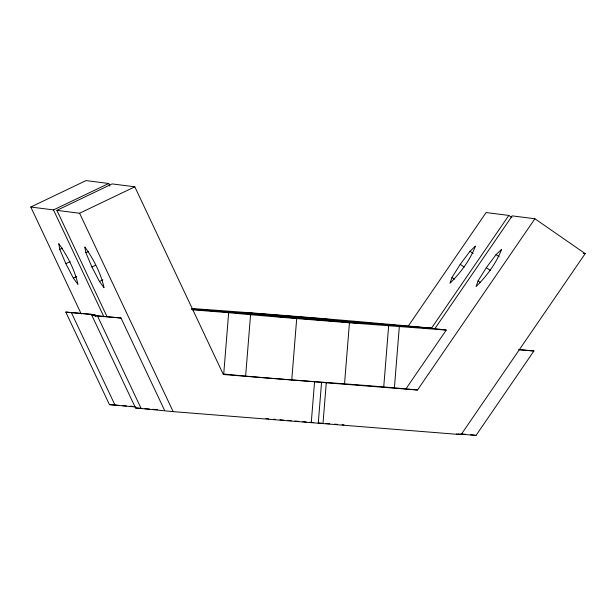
<?xml version="1.0" encoding="UTF-8"?>
<svg xmlns="http://www.w3.org/2000/svg" width="616" height="616" viewBox="0 0 616 616"><rect width="100%" height="100%" fill="white"/><g stroke="black" fill="none" stroke-linecap="round" stroke-linejoin="round"><path stroke-width="0.92" d="M192.292 309.794L228.659 312.697L223.724 373.997C288.211 380.534 353.022 383.653 417.486 390.013L534.911 218.765L585.2 253.63L461.099 434.627L173.165 411.627L135.535 407.946L91.884 315.415L121.006 318.01L164.657 410.541M245.63 376.014L250.566 314.714L228.659 312.697M291.768 379.864L296.704 318.564L250.566 314.714M311.272 422.661L314.56 381.797L223.346 374.513L134.812 186.81L112.12 183.915L56.895 210.356L106.968 316.501M318.264 423.269L321.552 382.405L417.486 390.013M322.992 423.592L326.28 382.728M344.513 384.076L349.449 322.776L446.246 330.076L406.144 388.565M383.73 387.041L388.658 325.749M394.417 387.633L399.353 326.334M451.967 277.554L450.003 283.214C460.668 272.749 470.093 260.052 475.475 246.069L469.977 251.282L460.244 264.326L451.967 277.554L454.323 279.187M478.062 280.881L476.099 286.548C486.755 276.076 496.188 263.386 501.563 249.403L496.072 254.616L486.332 267.652L478.062 280.881L480.418 282.513M408.385 325.91L486.124 212.543L508.816 215.438L511.958 217.617M191.93 309.063L431.5 328.197L508.816 215.438M191.499 309.194L434.904 328.628L512.219 215.87L534.911 218.765M458.219 433.987L476.037 435.412L533.918 350.989L518.872 349.518M81.281 314.045L30.8 207.022L86.024 180.588L108.716 183.483L109.948 186.094M30.8 207.022L53.492 209.917L108.716 183.483M56.895 210.356L79.587 213.251L134.812 186.81M59.783 249.372L58.728 243.636C67.413 255.786 74.728 269.716 77.939 284.346L73.358 278.155L65.835 263.671L59.783 249.372L62.37 248.132M85.87 252.699L84.823 246.962C93.509 259.113 100.824 273.042 104.035 287.68L99.453 281.489L91.93 266.998L85.87 252.699L88.465 251.459M65.835 263.671L70.155 261.608M91.93 266.998L95.388 265.35M73.358 278.155L76.808 276.507M99.453 281.489L102.903 279.833M325.825 423.492L329.645 423.785M334.426 424.147L337.291 424.362M342.065 424.724L343.974 424.863M192.038 308.531C271.918 314.183 351.782 320.674 431.5 328.197M296.704 318.564L349.449 322.776M135.743 406.991L109.44 404.62L65.789 312.089L94.91 314.684L95.726 316.408M65.789 312.089L94.91 314.684M91.884 315.415L121.006 318.01M518.918 349.796L533.918 350.989M109.44 404.62L118.819 405.367M122.569 405.667L126.319 405.967M130.076 406.267L132.887 406.491L131 406.244M135.535 407.946L142.096 408.47M144.914 408.693L149.603 409.07M152.414 409.293L157.103 409.671M460.984 433.941L465.673 434.311M298.791 421.344L295.049 421.036M302.518 421.637L306.237 421.937M309.964 422.237L313.683 422.53M318.333 422.907L322.053 423.2M273.335 419.227L275.221 419.38M279.941 419.773L283.714 420.089M287.495 420.405L291.268 420.72M314.56 381.797L321.552 382.405M265.858 418.533L268.661 418.795M583.306 253.392L585.2 253.63M434.904 328.628L446.246 330.076M470.362 434.688L476.037 435.412M456.371 434.026L461.099 434.627M155.201 409.34L157.088 409.578M496.072 254.616L499.214 256.795M469.977 251.282L473.119 253.461M486.332 267.652L490.267 270.378M460.244 264.326L464.171 267.051M79.587 213.251L173.165 411.627M53.492 209.917L103.973 316.94M97.559 316.139L141.21 408.67M71.464 312.812L115.115 405.343M249.719 312.997L244.252 312.697L331.739 320.097L326.103 319.373L331.57 319.673L320.366 318.641L249.719 312.997M275.814 316.331L270.347 316.031L357.665 323L270.178 315.608L275.814 316.331"/></g></svg>
